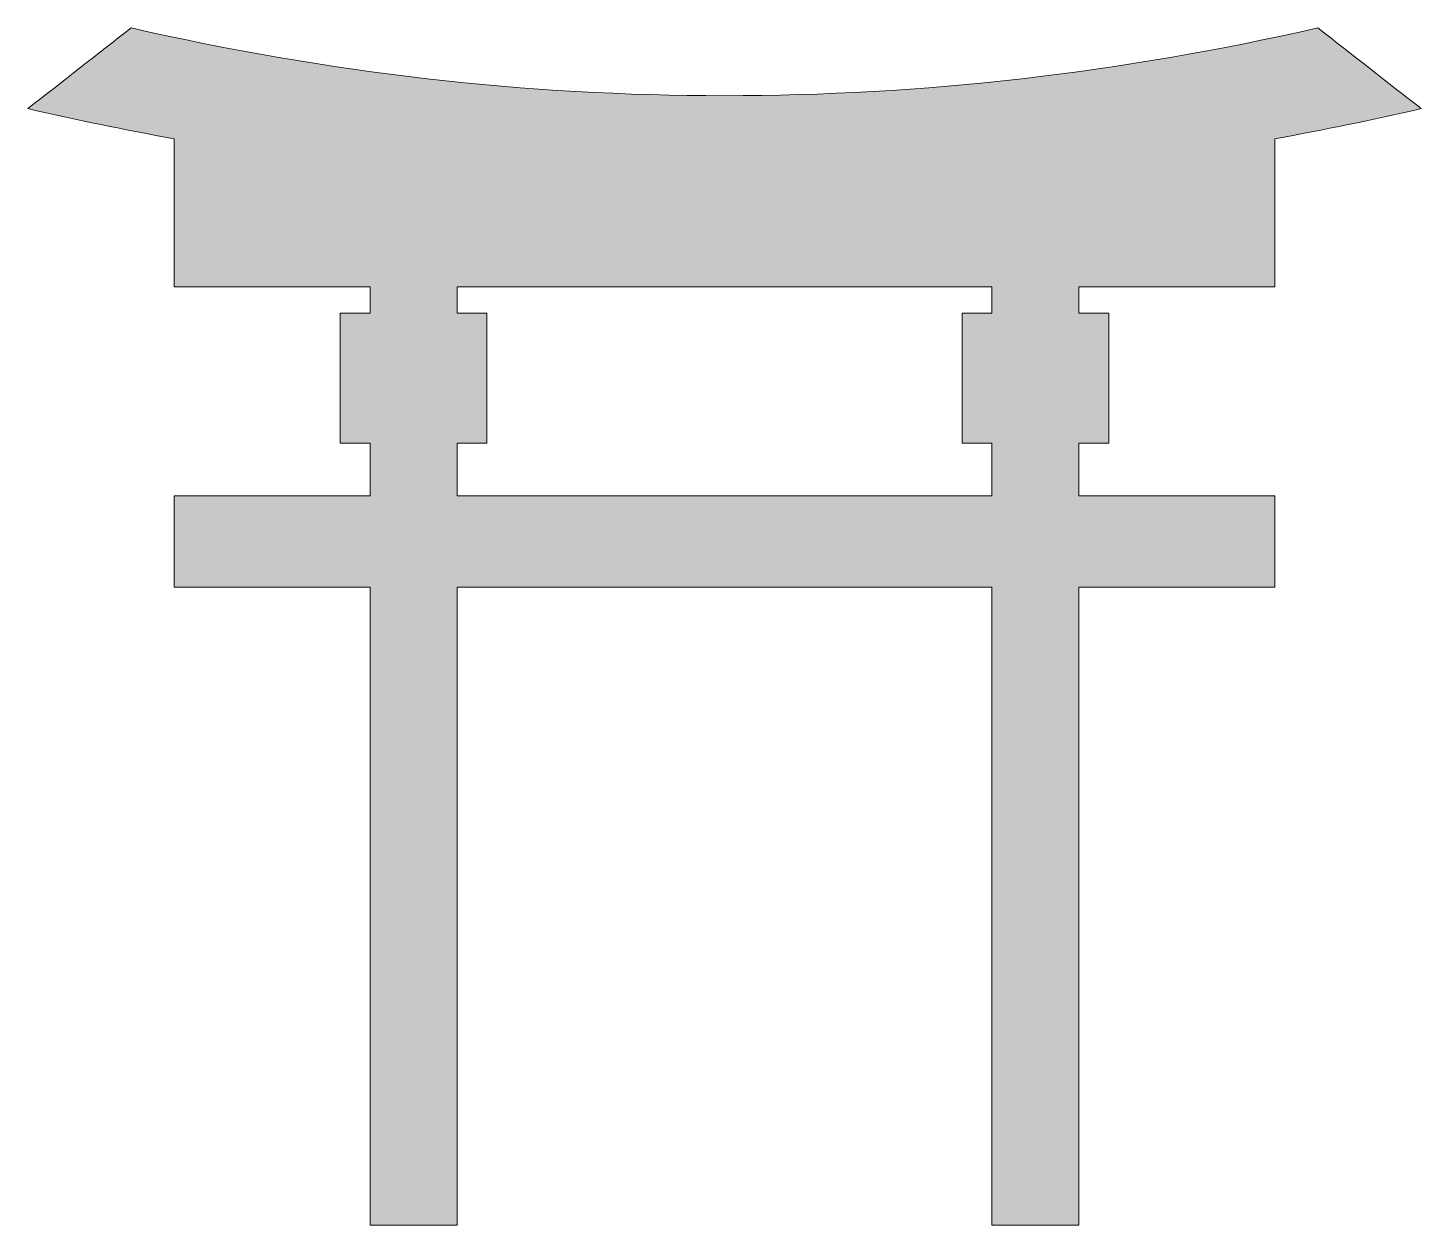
# Model space of a CAD drawing. Header units: inches. Extents: x 0 to 102, y 0 to 87.
import ezdxf

# ---------------------------------------------------------------- set-up
doc = ezdxf.new("R2010")
doc.units = ezdxf.units.IN
doc.header["$MEASUREMENT"] = 0
doc.layers.add('Layer 1', color=7, linetype='Continuous')

msp = doc.modelspace()

# ---------------------------------------------------------------- hatches: boundary and pattern name
at = {"layer": 'Layer 1', "true_color": 0xbe1e2d}
h = msp.add_hatch(color=242, dxfattribs=at)
h.dxf.hatch_style = 2
edge = h.paths.add_edge_path()
edge.add_spline(control_points=[(90.94, 79.23), (94.5, 79.88), (98.05, 80.6), (101.6, 81.43), (99.09, 83.39), (96.58, 85.35), (94.07, 87.32), (65.37, 80.72), (36.23, 80.72), (7.53, 87.32), (5.02, 85.35), (2.51, 83.39), (0, 81.43), (3.55, 80.6), (7.1, 79.88), (10.66, 79.23), (10.66, 79.23), (10.66, 68.42), (10.66, 68.42), (10.66, 68.42), (24.95, 68.42), (24.95, 68.42), (24.95, 68.42), (24.95, 66.5), (24.95, 66.5), (24.95, 66.5), (22.77, 66.5), (22.77, 66.5), (22.77, 66.5), (22.77, 57.02), (22.77, 57.02), (22.77, 57.02), (24.95, 57.02), (24.95, 57.02), (24.95, 57.02), (24.95, 53.2), (24.95, 53.2), (24.95, 53.2), (10.66, 53.2), (10.66, 53.2), (10.66, 53.2), (10.66, 46.53), (10.66, 46.53), (10.66, 46.53), (24.95, 46.53), (24.95, 46.53), (24.95, 46.53), (24.95, 0), (24.95, 0), (24.95, 0), (31.3, 0), (31.3, 0), (31.3, 0), (31.3, 46.53), (31.3, 46.53), (31.3, 46.53), (70.3, 46.53), (70.3, 46.53), (70.3, 46.53), (70.3, 0), (70.3, 0), (70.3, 0), (76.65, 0), (76.65, 0), (76.65, 0), (76.65, 46.53), (76.65, 46.53), (76.65, 46.53), (90.94, 46.53), (90.94, 46.53), (90.94, 46.53), (90.94, 53.2), (90.94, 53.2), (90.94, 53.2), (76.65, 53.2), (76.65, 53.2), (76.65, 53.2), (76.65, 57.02), (76.65, 57.02), (76.65, 57.02), (78.83, 57.02), (78.83, 57.02), (78.83, 57.02), (78.83, 66.5), (78.83, 66.5), (78.83, 66.5), (76.65, 66.5), (76.65, 66.5), (76.65, 66.5), (76.65, 68.42), (76.65, 68.42), (76.65, 68.42), (90.94, 68.42), (90.94, 68.42), (90.94, 68.42), (90.94, 79.23), (90.94, 79.23)], knot_values=[0, 0, 0, 0, 1, 1, 1, 2, 2, 2, 3, 3, 3, 4, 4, 4, 5, 5, 5, 6, 6, 6, 7, 7, 7, 8, 8, 8, 9, 9, 9, 10, 10, 10, 11, 11, 11, 12, 12, 12, 13, 13, 13, 14, 14, 14, 15, 15, 15, 16, 16, 16, 17, 17, 17, 18, 18, 18, 19, 19, 19, 20, 20, 20, 21, 21, 21, 22, 22, 22, 23, 23, 23, 24, 24, 24, 25, 25, 25, 26, 26, 26, 27, 27, 27, 28, 28, 28, 29, 29, 29, 30, 30, 30, 31, 31, 31, 32, 32, 32, 32], degree=3, periodic=1)
h.paths.add_polyline_path([(68.12, 66.5), (68.12, 57.02), (70.3, 57.02), (70.3, 53.2), (31.3, 53.2), (31.3, 57.02), (33.48, 57.02), (33.48, 66.5), (31.3, 66.5), (31.3, 68.42), (70.3, 68.42), (70.3, 66.5)])

# ---------------------------------------------------------------- linework, layer by layer
at = {"layer": 'Layer 1', "lineweight": 0}
msp.add_lwpolyline([(68.12, 66.5), (68.12, 57.02), (70.3, 57.02), (70.3, 53.2), (31.3, 53.2), (31.3, 57.02), (33.48, 57.02), (33.48, 66.5), (31.3, 66.5), (31.3, 68.42), (70.3, 68.42), (70.3, 66.5), (68.12, 66.5)], dxfattribs=at)
msp.add_open_spline([(90.94, 79.23), (94.5, 79.88), (98.05, 80.6), (101.6, 81.43), (99.09, 83.39), (96.58, 85.35), (94.07, 87.32), (65.37, 80.72), (36.23, 80.72), (7.53, 87.32), (5.02, 85.35), (2.51, 83.39), (0, 81.43), (3.55, 80.6), (7.1, 79.88), (10.66, 79.23), (10.66, 79.23), (10.66, 68.42), (10.66, 68.42), (10.66, 68.42), (24.95, 68.42), (24.95, 68.42), (24.95, 68.42), (24.95, 66.5), (24.95, 66.5), (24.95, 66.5), (22.77, 66.5), (22.77, 66.5), (22.77, 66.5), (22.77, 57.02), (22.77, 57.02), (22.77, 57.02), (24.95, 57.02), (24.95, 57.02), (24.95, 57.02), (24.95, 53.2), (24.95, 53.2), (24.95, 53.2), (10.66, 53.2), (10.66, 53.2), (10.66, 53.2), (10.66, 46.53), (10.66, 46.53), (10.66, 46.53), (24.95, 46.53), (24.95, 46.53), (24.95, 46.53), (24.95, 0), (24.95, 0), (24.95, 0), (31.3, 0), (31.3, 0), (31.3, 0), (31.3, 46.53), (31.3, 46.53), (31.3, 46.53), (70.3, 46.53), (70.3, 46.53), (70.3, 46.53), (70.3, 0), (70.3, 0), (70.3, 0), (76.65, 0), (76.65, 0), (76.65, 0), (76.65, 46.53), (76.65, 46.53), (76.65, 46.53), (90.94, 46.53), (90.94, 46.53), (90.94, 46.53), (90.94, 53.2), (90.94, 53.2), (90.94, 53.2), (76.65, 53.2), (76.65, 53.2), (76.65, 53.2), (76.65, 57.02), (76.65, 57.02), (76.65, 57.02), (78.83, 57.02), (78.83, 57.02), (78.83, 57.02), (78.83, 66.5), (78.83, 66.5), (78.83, 66.5), (76.65, 66.5), (76.65, 66.5), (76.65, 66.5), (76.65, 68.42), (76.65, 68.42), (76.65, 68.42), (90.94, 68.42), (90.94, 68.42), (90.94, 68.42), (90.94, 79.23), (90.94, 79.23)], degree=3, knots=[0, 0, 0, 0, 1, 1, 1, 2, 2, 2, 3, 3, 3, 4, 4, 4, 5, 5, 5, 6, 6, 6, 7, 7, 7, 8, 8, 8, 9, 9, 9, 10, 10, 10, 11, 11, 11, 12, 12, 12, 13, 13, 13, 14, 14, 14, 15, 15, 15, 16, 16, 16, 17, 17, 17, 18, 18, 18, 19, 19, 19, 20, 20, 20, 21, 21, 21, 22, 22, 22, 23, 23, 23, 24, 24, 24, 25, 25, 25, 26, 26, 26, 27, 27, 27, 28, 28, 28, 29, 29, 29, 30, 30, 30, 31, 31, 31, 32, 32, 32, 32], dxfattribs=at)

doc.saveas('drawing.dxf')
